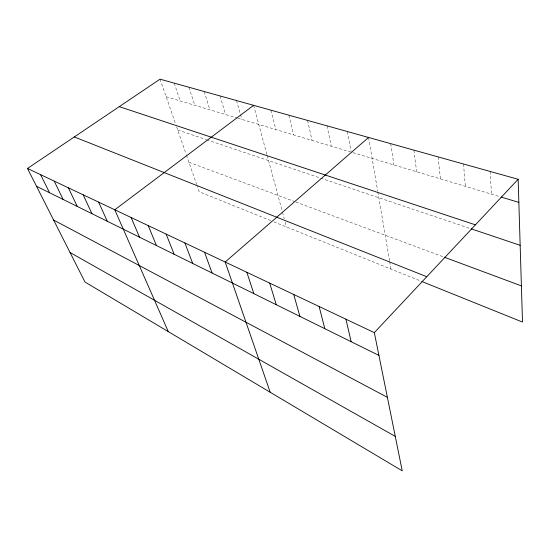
<?xml version="1.0" encoding="UTF-8"?>
<svg xmlns="http://www.w3.org/2000/svg" width="550" height="550" viewBox="0 0 550 550"><rect width="100%" height="100%" fill="white"/><g stroke="black" fill="none" stroke-linecap="round" stroke-linejoin="round"><path stroke-width="0.41" stroke-dasharray="2.75 2.06" d="M166.148 96.711L236.981 117.927M237.799 118.174L350.46 151.924M352.866 152.646L499.524 196.584M177.719 130.006L205.872 139.487M206.649 139.748L470.442 228.587M188.932 162.271L294.216 201.417M295.824 202.008L443.465 256.905M270.676 220.584L199.183 191.778L196.941 185.316M273.838 221.863L421.039 281.181M160.05 79.172L175.546 123.757M176.633 126.885L186.168 154.33M186.443 155.121L196.659 184.504M174.24 83.139L180.214 100.925M188.946 87.251L194.789 105.291M204.201 91.513L209.901 109.814M220.041 95.948L225.583 114.517M236.5 100.547L241.869 119.391M253.619 105.332L267.025 154.942M267.245 155.753L282.288 211.413M282.514 212.231L284.281 218.776M285.161 222.049L286.488 226.958M270.889 110.158L275.853 129.573M288.86 115.184L293.59 134.887M307.56 120.409L312.043 140.415M327.044 125.861L331.251 146.169M347.359 131.539L351.106 151.339M368.569 137.466L377.678 191.022M377.822 191.861L389.551 260.755M389.689 261.587L390.961 269.06M390.713 143.66L393.91 164.945M413.875 150.129L416.666 171.758M438.116 156.908L440.461 178.887M463.519 164.01L465.369 186.347M490.16 171.456L491.466 194.171"/><path stroke-width="0.82" d="M374.33 332.64L518.148 179.279L160.05 79.172L27.5 168.465L85.002 282.047L402.222 470.828L374.33 332.64L27.5 168.465M368.569 137.466L225.17 262.034L270.208 392.267M253.619 105.332L114.778 209.777L168.279 331.609M501.132 197.065L518.849 202.373M119.261 106.652L475.42 224.84M471.247 228.855L520.163 245.327M444.256 257.194L521.393 285.876M74.298 136.936L426.779 276.712M421.829 281.497L522.5 322.066L518.148 179.279M36.534 186.312L378.929 355.417M53.611 220.041L387.393 397.348M70.049 252.519L395.271 436.397M40.583 174.659L49.569 192.748M54.209 181.108L63.126 199.444M68.399 187.825L77.241 206.415M83.201 194.831L91.946 213.682M98.642 202.139L107.284 221.251M131.141 217.525L139.507 237.174M148.246 225.617L156.447 245.534M166.141 234.087L174.157 254.279M184.883 242.962L192.686 263.436M204.538 252.264L212.094 273.02M246.861 272.298L253.818 293.624M269.679 283.099L276.279 304.721M293.734 294.484L299.922 316.394M319.11 306.501L324.837 328.701M345.936 319.199L351.134 341.688"/></g></svg>
